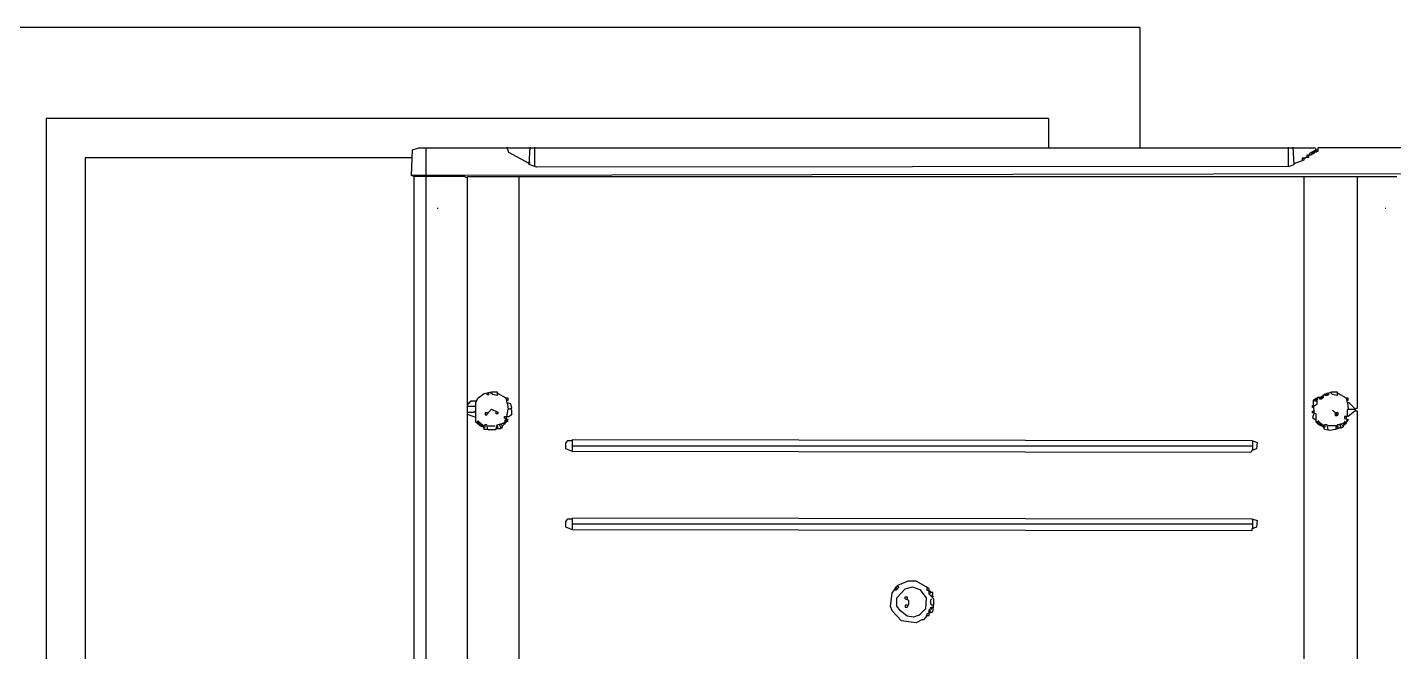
# Model space of a CAD drawing. Extents: x 3792242 to 5145247, y -1546315 to -1031918.
# Drawn here: x 4270183 to 4271233, y -1517743 to -1517264 of the extents above; entities that cross this region are included whole.
import ezdxf

# ---------------------------------------------------------------- set-up
doc = ezdxf.new("R2010")
doc.units = 0
doc.header["$MEASUREMENT"] = 0
for name, color, linetype in [('OKNÁ', 143, 'CONTINUOUS'), ('TENKÁ', 7, 'CONTINUOUS'), ('ZZ-chladenie', 133, 'CONTINUOUS')]:
    doc.layers.add(name, color=color, linetype=linetype)

msp = doc.modelspace()

# ---------------------------------------------------------------- linework, layer by layer
at = {"layer": 'OKNÁ'}
for p, q in [((4270478.917, -1517363.77), (4270227.714, -1517363.77)), ((4270227.714, -1517363.77), (4270227.714, -1518663.77))]:
    msp.add_line(p, q, dxfattribs=at)
at = {"layer": 'TENKÁ'}
for p, q in [((4271037.714, -1517263.77), (4269287.714, -1517263.77)), ((4271037.714, -1517263.77), (4271037.714, -1517356.302)), ((4270967.714, -1517333.77), (4270197.714, -1517333.77)), ((4270197.714, -1517333.77), (4270197.714, -1518663.77))]:
    msp.add_line(p, q, dxfattribs=at)
at = {"layer": 'TENKÁ', "color": 9}
msp.add_line((4270967.714, -1517333.77), (4270967.714, -1517356.302), dxfattribs=at)
at = {"layer": 'ZZ-chladenie', "color": 9}
for p, q in [((4270478.428, -1517377.484), (4270479.133, -1517357.714)), ((4270479.133, -1517357.714), (4270484.076, -1517356.302)), ((4270484.076, -1517356.302), (4271172.478, -1517356.302)), ((4270489.724, -1518422.443), (4270489.724, -1517356.302)), ((4270551.857, -1517356.302), (4270551.857, -1517355.597)), ((4270553.269, -1517359.833), (4270551.857, -1517356.302)), ((4270568.802, -1517368.305), (4270553.269, -1517359.833)), ((4270568.802, -1517369.012), (4270569.509, -1517355.597)), ((4270573.038, -1517370.424), (4270573.038, -1517355.597)), ((4271152.003, -1517370.424), (4271152.003, -1517355.597)), ((4271156.239, -1517369.012), (4271155.533, -1517355.597)), ((4271164.005, -1517364.069), (4271162.593, -1517364.069)), ((4271162.593, -1517364.069), (4271162.593, -1517365.481)), ((4271164.005, -1517364.069), (4271164.711, -1517364.069)), ((4271164.005, -1517365.481), (4271164.005, -1517364.069)), ((4271164.711, -1517364.069), (4271165.417, -1517363.363)), ((4271165.417, -1517363.363), (4271166.124, -1517363.363)), ((4271168.948, -1517361.951), (4271166.124, -1517361.951)), ((4271166.124, -1517361.951), (4271166.124, -1517363.363)), ((4271166.124, -1517363.363), (4271167.536, -1517363.363)), ((4271167.536, -1517363.363), (4271167.536, -1517361.951)), ((4271171.772, -1517358.421), (4271168.242, -1517360.539)), ((4271168.242, -1517360.539), (4271168.242, -1517361.951)), ((4271173.184, -1517359.126), (4271168.948, -1517361.951)), ((4271170.36, -1517359.833), (4271169.654, -1517360.539)), ((4271169.654, -1517361.245), (4271169.654, -1517361.951)), ((4271171.066, -1517360.539), (4271170.36, -1517359.833)), ((4271171.066, -1517360.539), (4271171.772, -1517360.539)), ((4271173.184, -1517358.421), (4271171.772, -1517358.421)), ((4271171.772, -1517359.833), (4271171.772, -1517359.126)), ((4271171.772, -1517360.539), (4271171.772, -1517359.833)), ((4271172.478, -1517356.302), (4271173.184, -1517358.421)), ((4271173.184, -1517358.421), (4271173.89, -1517357.714)), ((4271173.184, -1517359.126), (4271173.184, -1517359.833)), ((4271174.596, -1517359.126), (4271173.184, -1517359.126)), ((4271173.89, -1517357.714), (4271174.596, -1517357.714)), ((4271240.259, -1517356.302), (4271174.596, -1517356.302)), ((4271174.596, -1517356.302), (4271174.596, -1517359.126)), ((4270568.802, -1517368.305), (4270569.509, -1517367.6)), ((4270574.451, -1517371.13), (4270568.802, -1517369.012)), ((4271152.003, -1517370.424), (4270574.451, -1517371.13)), ((4271152.003, -1517370.424), (4271156.239, -1517369.012)), ((4271156.239, -1517368.305), (4271164.005, -1517365.481)), ((4271248.026, -1517376.072), (4270478.428, -1517377.484)), ((4270480.545, -1517378.19), (4270478.428, -1517377.484)), ((4270479.954, -1518663.77), (4270480.545, -1517378.19)), ((4270489.724, -1517378.19), (4270480.545, -1517378.19)), ((4270519.379, -1517378.19), (4270489.724, -1517378.19)), ((4270520.084, -1517378.896), (4270519.379, -1517378.19)), ((4270520.791, -1517378.896), (4270520.084, -1517378.896)), ((4270520.791, -1517378.896), (4270521.496, -1517378.896)), ((4270520.859, -1518663.77), (4270521.496, -1517378.19)), ((4270521.496, -1517378.19), (4271235.317, -1517378.19)), ((4270561.035, -1518663.77), (4270561.035, -1517378.19)), ((4271164.005, -1517755.222), (4271164.005, -1517378.19)), ((4271204.957, -1517378.896), (4271205.662, -1517378.19)), ((4271204.957, -1517556.116), (4271204.957, -1517378.896)), ((4270498.903, -1517402.902), (4270498.197, -1517402.902)), ((4271226.844, -1517402.902), (4271226.138, -1517402.902)), ((4270534.206, -1517544.819), (4270539.854, -1517543.407)), ((4270539.148, -1517544.113), (4270539.148, -1517543.407)), ((4270539.854, -1517543.407), (4270544.09, -1517543.407)), ((4270544.09, -1517543.407), (4270544.09, -1517546.231)), ((4271179.539, -1517545.525), (4271185.187, -1517543.407)), ((4271184.481, -1517544.113), (4271184.481, -1517543.407)), ((4271185.187, -1517543.407), (4271189.423, -1517543.407)), ((4271189.423, -1517543.407), (4271189.423, -1517546.231)), ((4270521.496, -1517552.585), (4270520.791, -1517552.585)), ((4270521.496, -1517552.585), (4270522.203, -1517551.879)), ((4270521.496, -1517552.585), (4270522.203, -1517552.585)), ((4270522.203, -1517552.585), (4270522.909, -1517551.879)), ((4270522.909, -1517551.879), (4270522.909, -1517551.173)), ((4270522.909, -1517551.173), (4270523.615, -1517551.173)), ((4270523.615, -1517551.173), (4270524.321, -1517550.467)), ((4270524.321, -1517550.467), (4270528.557, -1517550.467)), ((4270527.851, -1517551.879), (4270529.263, -1517548.349)), ((4270527.851, -1517563.176), (4270527.851, -1517551.879)), ((4270529.263, -1517548.349), (4270534.206, -1517544.819)), ((4270536.324, -1517544.819), (4270536.324, -1517544.113)), ((4270536.324, -1517544.819), (4270536.324, -1517545.525)), ((4270536.324, -1517545.525), (4270537.736, -1517545.525)), ((4270537.736, -1517545.525), (4270537.736, -1517544.113)), ((4270540.56, -1517545.525), (4270539.148, -1517544.113)), ((4270544.09, -1517546.231), (4270540.56, -1517545.525)), ((4270544.797, -1517544.819), (4270544.09, -1517545.525)), ((4270551.151, -1517548.349), (4270544.797, -1517544.819)), ((4270552.563, -1517548.349), (4270551.151, -1517548.349)), ((4270551.857, -1517551.879), (4270551.151, -1517548.349)), ((4270551.857, -1517549.761), (4270551.151, -1517549.761)), ((4270551.857, -1517549.761), (4270552.563, -1517549.761)), ((4270554.681, -1517552.585), (4270551.857, -1517551.879)), ((4270551.857, -1517551.879), (4270552.563, -1517556.822)), ((4270552.563, -1517549.761), (4270552.563, -1517548.349)), ((4270555.387, -1517556.116), (4270554.681, -1517552.585)), ((4271170.36, -1517555.41), (4271170.36, -1517553.997)), ((4271170.36, -1517553.997), (4271171.772, -1517553.997)), ((4271171.066, -1517549.761), (4271174.596, -1517547.643)), ((4271171.066, -1517553.291), (4271171.066, -1517549.761)), ((4271171.772, -1517558.234), (4271171.066, -1517553.291)), ((4271171.772, -1517549.761), (4271171.772, -1517549.055)), ((4271171.772, -1517549.055), (4271172.478, -1517549.055)), ((4271171.772, -1517549.761), (4271172.478, -1517550.467)), ((4271171.772, -1517553.997), (4271172.478, -1517553.997)), ((4271173.184, -1517548.349), (4271172.478, -1517549.055)), ((4271173.184, -1517549.761), (4271172.478, -1517549.055)), ((4271172.478, -1517550.467), (4271173.184, -1517550.467)), ((4271172.478, -1517553.997), (4271173.184, -1517553.291)), ((4271173.89, -1517549.055), (4271173.184, -1517548.349)), ((4271173.184, -1517550.467), (4271173.184, -1517549.761)), ((4271173.184, -1517553.291), (4271173.89, -1517552.585)), ((4271174.596, -1517548.349), (4271173.89, -1517549.055)), ((4271173.89, -1517549.055), (4271174.596, -1517549.055)), ((4271173.89, -1517552.585), (4271173.89, -1517549.055)), ((4271174.596, -1517547.643), (4271176.714, -1517547.643)), ((4271174.596, -1517549.055), (4271174.596, -1517548.349)), ((4271176.008, -1517548.349), (4271176.008, -1517547.643)), ((4271176.008, -1517547.643), (4271176.714, -1517547.643)), ((4271176.008, -1517549.055), (4271176.008, -1517548.349)), ((4271177.42, -1517549.055), (4271176.008, -1517549.055)), ((4271176.714, -1517547.643), (4271179.539, -1517545.525)), ((4271177.42, -1517546.937), (4271176.714, -1517547.643)), ((4271177.42, -1517548.349), (4271176.714, -1517547.643)), ((4271178.127, -1517547.643), (4271177.42, -1517546.937)), ((4271178.127, -1517547.643), (4271177.42, -1517548.349)), ((4271177.42, -1517548.349), (4271178.127, -1517548.349)), ((4271177.42, -1517548.349), (4271177.42, -1517549.055)), ((4271178.832, -1517546.937), (4271178.127, -1517547.643)), ((4271178.127, -1517548.349), (4271178.832, -1517547.643)), ((4271178.832, -1517546.231), (4271178.832, -1517545.525)), ((4271178.832, -1517547.643), (4271178.832, -1517546.937)), ((4271180.244, -1517545.525), (4271180.244, -1517544.819)), ((4271180.244, -1517546.231), (4271180.244, -1517545.525)), ((4271181.656, -1517546.231), (4271180.244, -1517546.231)), ((4271181.656, -1517544.819), (4271181.656, -1517544.113)), ((4271181.656, -1517544.819), (4271181.656, -1517545.525)), ((4271181.656, -1517545.525), (4271183.069, -1517545.525)), ((4271181.656, -1517545.525), (4271181.656, -1517546.231)), ((4271183.069, -1517545.525), (4271183.069, -1517544.113)), ((4271185.893, -1517545.525), (4271184.481, -1517544.113)), ((4271189.423, -1517546.231), (4271185.893, -1517545.525)), ((4271190.13, -1517544.819), (4271189.423, -1517545.525)), ((4271196.484, -1517548.349), (4271190.13, -1517544.819)), ((4271197.896, -1517548.349), (4271196.484, -1517548.349)), ((4271197.19, -1517551.879), (4271196.484, -1517548.349)), ((4271197.19, -1517549.761), (4271196.484, -1517549.761)), ((4271197.19, -1517549.761), (4271197.896, -1517549.761)), ((4271198.602, -1517551.879), (4271197.19, -1517551.879)), ((4271197.19, -1517551.879), (4271197.896, -1517556.822)), ((4271197.896, -1517549.761), (4271197.896, -1517548.349)), ((4271203.544, -1517556.822), (4271198.602, -1517551.879)), ((4270521.496, -1517558.94), (4270520.791, -1517558.94)), ((4270527.145, -1517554.703), (4270521.496, -1517554.703)), ((4270521.496, -1517558.94), (4270526.439, -1517558.94)), ((4270522.203, -1517561.058), (4270521.496, -1517560.352)), ((4270527.851, -1517563.176), (4270522.203, -1517561.058)), ((4270526.439, -1517558.94), (4270527.145, -1517558.234)), ((4270527.851, -1517566.707), (4270527.851, -1517563.176)), ((4270536.324, -1517559.646), (4270534.912, -1517559.646)), ((4270534.912, -1517559.646), (4270534.912, -1517561.058)), ((4270534.912, -1517561.058), (4270536.324, -1517561.058)), ((4270536.324, -1517561.058), (4270537.736, -1517558.94)), ((4270536.324, -1517559.646), (4270537.03, -1517559.646)), ((4270537.736, -1517558.94), (4270539.854, -1517556.822)), ((4270539.854, -1517556.822), (4270544.797, -1517558.94)), ((4270543.384, -1517560.352), (4270543.384, -1517558.94)), ((4270544.797, -1517560.352), (4270543.384, -1517560.352)), ((4270544.797, -1517558.94), (4270544.797, -1517560.352)), ((4270548.327, -1517569.531), (4270552.563, -1517564.588)), ((4270549.739, -1517563.882), (4270549.739, -1517562.47)), ((4270549.739, -1517562.47), (4270551.151, -1517562.47)), ((4270550.445, -1517563.882), (4270549.739, -1517563.882)), ((4270551.151, -1517564.588), (4270550.445, -1517563.882)), ((4270550.445, -1517565.294), (4270551.151, -1517564.588)), ((4270551.151, -1517565.294), (4270552.563, -1517556.822)), ((4270551.151, -1517562.47), (4270551.857, -1517562.47)), ((4270552.563, -1517564.588), (4270551.151, -1517564.588)), ((4270551.857, -1517562.47), (4270553.269, -1517562.47)), ((4270552.563, -1517556.822), (4270555.387, -1517556.116)), ((4270553.269, -1517562.47), (4270553.975, -1517561.764)), ((4270553.975, -1517561.764), (4270554.681, -1517561.058)), ((4270554.681, -1517556.822), (4270554.681, -1517556.116)), ((4270555.387, -1517557.528), (4270554.681, -1517556.822)), ((4270554.681, -1517561.058), (4270555.387, -1517561.058)), ((4270555.387, -1517561.058), (4270555.387, -1517557.528)), ((4271171.772, -1517555.41), (4271170.36, -1517555.41)), ((4271170.36, -1517559.646), (4271170.36, -1517558.234)), ((4271170.36, -1517558.234), (4271171.772, -1517558.234)), ((4271171.772, -1517559.646), (4271170.36, -1517563.176)), ((4271173.184, -1517560.352), (4271170.36, -1517559.646)), ((4271170.36, -1517563.176), (4271172.478, -1517564.588)), ((4271171.772, -1517559.646), (4271171.772, -1517558.234)), ((4271173.184, -1517566.707), (4271173.184, -1517560.352)), ((4271186.599, -1517558.234), (4271185.893, -1517557.528)), ((4271187.305, -1517558.94), (4271186.599, -1517558.234)), ((4271188.011, -1517559.646), (4271187.305, -1517558.94)), ((4271188.011, -1517561.764), (4271188.011, -1517559.646)), ((4271189.423, -1517561.764), (4271188.011, -1517561.764)), ((4271190.13, -1517559.646), (4271188.717, -1517559.646)), ((4271188.717, -1517559.646), (4271188.717, -1517560.352)), ((4271188.717, -1517560.352), (4271189.423, -1517561.058)), ((4271189.423, -1517561.058), (4271190.13, -1517561.058)), ((4271189.423, -1517561.058), (4271189.423, -1517561.764)), ((4271190.13, -1517561.058), (4271190.13, -1517559.646)), ((4271197.896, -1517562.47), (4271195.072, -1517562.47)), ((4271195.072, -1517562.47), (4271195.072, -1517563.882)), ((4271195.072, -1517563.882), (4271197.896, -1517564.588)), ((4271197.896, -1517564.588), (4271195.072, -1517568.824)), ((4271196.484, -1517563.882), (4271196.484, -1517562.47)), ((4271197.19, -1517557.528), (4271197.896, -1517556.822)), ((4271197.19, -1517562.47), (4271197.19, -1517557.528)), ((4271197.896, -1517556.822), (4271203.544, -1517556.822)), ((4271202.838, -1517558.234), (4271197.896, -1517562.47)), ((4271204.957, -1517558.234), (4271202.838, -1517558.234)), ((4271203.544, -1517556.822), (4271204.25, -1517556.116)), ((4271203.544, -1517557.528), (4271203.544, -1517558.234)), ((4271204.25, -1517556.116), (4271204.957, -1517556.116)), ((4271205.482, -1518663.77), (4271204.957, -1517558.234)), ((4270532.087, -1517570.236), (4270527.851, -1517566.707)), ((4270528.557, -1517566.707), (4270529.263, -1517566)), ((4270529.263, -1517567.412), (4270528.557, -1517566.707)), ((4270529.97, -1517566), (4270529.263, -1517566)), ((4270533.499, -1517569.531), (4270529.263, -1517566)), ((4270529.263, -1517568.119), (4270529.263, -1517567.412)), ((4270529.97, -1517568.119), (4270529.263, -1517568.119)), ((4270529.97, -1517566.707), (4270529.97, -1517566)), ((4270530.675, -1517567.412), (4270529.97, -1517566.707)), ((4270530.675, -1517568.824), (4270529.97, -1517568.119)), ((4270531.382, -1517568.119), (4270530.675, -1517567.412)), ((4270531.382, -1517568.119), (4270530.675, -1517568.824)), ((4270532.087, -1517568.119), (4270531.382, -1517568.119)), ((4270532.087, -1517568.824), (4270532.087, -1517568.119)), ((4270532.087, -1517568.824), (4270532.087, -1517569.531)), ((4270534.912, -1517568.824), (4270532.087, -1517570.236)), ((4270534.206, -1517570.943), (4270533.499, -1517570.236)), ((4270533.499, -1517570.236), (4270533.499, -1517570.943)), ((4270533.499, -1517570.943), (4270534.206, -1517570.943)), ((4270534.206, -1517570.943), (4270534.912, -1517570.236)), ((4270534.206, -1517572.355), (4270534.206, -1517570.943)), ((4270537.03, -1517572.355), (4270534.206, -1517572.355)), ((4270536.324, -1517568.824), (4270534.912, -1517568.824)), ((4270534.912, -1517570.236), (4270534.912, -1517569.531)), ((4270537.03, -1517572.355), (4270536.324, -1517568.824)), ((4270537.03, -1517569.531), (4270542.678, -1517569.531)), ((4270537.03, -1517572.355), (4270543.384, -1517572.355)), ((4270543.384, -1517571.648), (4270542.678, -1517572.355)), ((4270543.384, -1517572.355), (4270544.09, -1517568.824)), ((4270544.797, -1517571.648), (4270543.384, -1517571.648)), ((4270544.09, -1517568.824), (4270549.033, -1517567.412)), ((4270544.797, -1517570.236), (4270544.09, -1517569.531)), ((4270544.09, -1517569.531), (4270544.09, -1517570.236)), ((4270544.797, -1517571.648), (4270544.797, -1517570.236)), ((4270544.797, -1517571.648), (4270546.915, -1517571.648)), ((4270546.209, -1517568.824), (4270546.209, -1517568.119)), ((4270546.209, -1517569.531), (4270546.209, -1517568.824)), ((4270546.915, -1517570.236), (4270546.209, -1517569.531)), ((4270546.915, -1517570.943), (4270546.915, -1517570.236)), ((4270546.915, -1517571.648), (4270547.621, -1517570.943)), ((4270547.621, -1517568.824), (4270547.621, -1517568.119)), ((4270548.327, -1517569.531), (4270547.621, -1517568.824)), ((4270547.621, -1517570.943), (4270548.327, -1517570.943)), ((4270548.327, -1517568.119), (4270548.327, -1517567.412)), ((4270548.327, -1517567.412), (4270549.033, -1517567.412)), ((4270548.327, -1517569.531), (4270549.033, -1517568.824)), ((4270548.327, -1517570.943), (4270548.327, -1517569.531)), ((4270549.033, -1517567.412), (4270551.151, -1517565.294)), ((4270549.739, -1517566.707), (4270549.033, -1517567.412)), ((4270549.033, -1517568.824), (4270549.739, -1517568.119)), ((4270550.445, -1517567.412), (4270549.739, -1517566.707)), ((4270549.739, -1517568.119), (4270550.445, -1517568.119)), ((4270550.445, -1517566), (4270550.445, -1517565.294)), ((4270550.445, -1517567.412), (4270551.151, -1517566.707)), ((4270550.445, -1517568.119), (4270550.445, -1517567.412)), ((4270551.151, -1517566.707), (4270551.857, -1517566)), ((4270551.857, -1517566), (4270552.563, -1517566)), ((4271175.302, -1517568.824), (4271173.184, -1517566.707)), ((4271173.89, -1517566.707), (4271174.596, -1517566)), ((4271174.596, -1517567.412), (4271173.89, -1517566.707)), ((4271175.302, -1517566), (4271174.596, -1517566)), ((4271178.832, -1517569.531), (4271174.596, -1517566)), ((4271174.596, -1517568.119), (4271174.596, -1517567.412)), ((4271175.302, -1517568.119), (4271174.596, -1517568.119)), ((4271175.302, -1517566.707), (4271175.302, -1517566)), ((4271176.008, -1517567.412), (4271175.302, -1517566.707)), ((4271176.008, -1517568.824), (4271175.302, -1517568.119)), ((4271178.832, -1517570.236), (4271175.302, -1517568.824)), ((4271176.714, -1517568.119), (4271176.008, -1517567.412)), ((4271176.714, -1517568.119), (4271176.008, -1517568.824)), ((4271177.42, -1517568.119), (4271176.714, -1517568.119)), ((4271177.42, -1517568.824), (4271177.42, -1517568.119)), ((4271177.42, -1517568.824), (4271177.42, -1517569.531)), ((4271178.832, -1517569.531), (4271178.832, -1517568.824)), ((4271180.244, -1517568.824), (4271178.832, -1517569.531)), ((4271178.832, -1517570.943), (4271178.832, -1517570.236)), ((4271179.539, -1517572.355), (4271178.832, -1517570.236)), ((4271179.539, -1517570.943), (4271178.832, -1517570.943)), ((4271179.539, -1517570.943), (4271180.244, -1517570.236)), ((4271183.775, -1517573.061), (4271179.539, -1517572.355)), ((4271181.656, -1517568.824), (4271180.244, -1517568.824)), ((4271180.244, -1517570.236), (4271180.244, -1517569.531)), ((4271182.363, -1517572.355), (4271181.656, -1517568.824)), ((4271189.423, -1517569.531), (4271182.363, -1517569.531)), ((4271188.011, -1517572.355), (4271183.775, -1517573.061)), ((4271192.247, -1517570.943), (4271188.011, -1517572.355)), ((4271188.717, -1517571.648), (4271188.717, -1517570.236)), ((4271188.717, -1517570.236), (4271189.423, -1517570.236)), ((4271188.717, -1517571.648), (4271188.717, -1517572.355)), ((4271191.542, -1517568.824), (4271189.423, -1517568.824)), ((4271190.13, -1517570.236), (4271189.423, -1517569.531)), ((4271190.13, -1517571.648), (4271190.13, -1517570.236)), ((4271191.542, -1517568.119), (4271194.366, -1517567.412)), ((4271192.247, -1517570.943), (4271191.542, -1517568.119)), ((4271192.247, -1517570.943), (4271192.247, -1517571.648)), ((4271193.659, -1517570.943), (4271192.247, -1517570.943)), ((4271192.954, -1517568.824), (4271192.954, -1517568.119)), ((4271193.659, -1517569.531), (4271192.954, -1517568.824)), ((4271193.659, -1517568.119), (4271193.659, -1517567.412)), ((4271193.659, -1517567.412), (4271194.366, -1517567.412)), ((4271194.366, -1517568.824), (4271193.659, -1517570.943)), ((4271193.659, -1517569.531), (4271194.366, -1517569.531)), ((4271194.366, -1517567.412), (4271195.778, -1517566)), ((4271195.072, -1517566.707), (4271194.366, -1517567.412)), ((4271194.366, -1517568.824), (4271195.072, -1517568.119)), ((4271194.366, -1517569.531), (4271194.366, -1517568.824)), ((4271195.072, -1517568.824), (4271194.366, -1517568.824)), ((4271195.778, -1517567.412), (4271195.072, -1517566.707)), ((4271195.072, -1517568.119), (4271195.778, -1517567.412)), ((4271195.778, -1517567.412), (4271196.484, -1517567.412)), ((4271197.19, -1517566), (4271196.484, -1517565.294)), ((4271196.484, -1517566.707), (4271197.19, -1517566)), ((4271196.484, -1517567.412), (4271196.484, -1517566.707)), ((4270597.044, -1517582.946), (4270598.457, -1517580.827)), ((4270597.044, -1517587.182), (4270597.044, -1517582.946)), ((4270598.457, -1517580.827), (4270601.987, -1517580.827)), ((4270601.987, -1517588.594), (4270601.987, -1517580.122)), ((4270601.987, -1517580.122), (4271123.76, -1517580.827)), ((4271124.466, -1517585.064), (4270601.987, -1517585.064)), ((4271123.76, -1517580.827), (4271127.997, -1517582.239)), ((4271124.466, -1517587.888), (4271124.466, -1517581.534)), ((4271127.997, -1517582.239), (4271127.29, -1517587.182)), ((4270601.987, -1517589.3), (4270597.044, -1517587.182)), ((4271123.054, -1517590.006), (4270601.987, -1517589.3)), ((4271123.76, -1517588.594), (4271123.054, -1517590.006)), ((4271127.29, -1517587.182), (4271123.76, -1517588.594)), ((4271124.466, -1517587.888), (4271124.466, -1517588.594)), ((4270597.044, -1517642.96), (4270598.457, -1517640.842)), ((4270597.044, -1517647.197), (4270597.044, -1517642.96)), ((4270601.987, -1517649.315), (4270597.044, -1517647.197)), ((4270598.457, -1517640.842), (4270601.987, -1517640.842)), ((4270601.987, -1517648.609), (4270601.987, -1517640.136)), ((4270601.987, -1517640.136), (4271123.76, -1517640.842)), ((4271124.466, -1517645.078), (4270601.987, -1517645.078)), ((4271123.76, -1517640.842), (4271127.997, -1517642.254)), ((4271127.29, -1517647.197), (4271123.76, -1517648.609)), ((4271123.76, -1517648.609), (4271123.76, -1517650.021)), ((4271124.466, -1517647.902), (4271124.466, -1517641.548)), ((4271124.466, -1517647.902), (4271124.466, -1517648.609)), ((4271127.997, -1517642.254), (4271127.29, -1517647.197)), ((4271123.76, -1517650.021), (4270601.987, -1517649.315)), ((4270859.696, -1517688.854), (4270851.224, -1517692.384)), ((4270866.051, -1517688.854), (4270859.696, -1517688.854)), ((4270873.817, -1517693.09), (4270866.051, -1517688.854)), ((4270846.281, -1517707.917), (4270847.693, -1517698.032)), ((4270847.693, -1517698.032), (4270850.518, -1517693.796)), ((4270851.93, -1517694.502), (4270849.105, -1517695.914)), ((4270849.812, -1517694.502), (4270850.518, -1517693.796)), ((4270850.518, -1517695.208), (4270849.812, -1517694.502)), ((4270850.518, -1517693.796), (4270850.518, -1517693.09)), ((4270850.518, -1517693.09), (4270851.224, -1517693.09)), ((4270850.518, -1517693.796), (4270851.93, -1517694.502)), ((4270850.518, -1517695.208), (4270850.518, -1517695.914)), ((4270851.224, -1517692.384), (4270852.636, -1517693.796)), ((4270852.636, -1517693.09), (4270851.224, -1517693.09)), ((4270851.224, -1517701.563), (4270857.578, -1517694.502)), ((4270852.636, -1517693.796), (4270852.636, -1517693.09)), ((4270857.578, -1517694.502), (4270863.226, -1517693.09)), ((4270857.578, -1517702.268), (4270857.578, -1517700.856)), ((4270857.578, -1517700.856), (4270858.99, -1517700.856)), ((4270858.99, -1517700.856), (4270858.99, -1517702.268)), ((4270863.226, -1517693.09), (4270868.875, -1517695.208)), ((4270868.875, -1517695.208), (4270873.817, -1517701.563)), ((4270875.936, -1517694.502), (4270873.817, -1517693.09)), ((4270874.524, -1517694.502), (4270874.524, -1517693.796)), ((4270874.524, -1517695.914), (4270874.524, -1517694.502)), ((4270875.229, -1517695.914), (4270874.524, -1517695.914)), ((4270875.936, -1517696.62), (4270875.229, -1517695.914)), ((4270875.936, -1517698.739), (4270875.936, -1517694.502)), ((4270877.348, -1517696.62), (4270875.936, -1517696.62)), ((4270876.641, -1517698.032), (4270875.936, -1517698.032)), ((4270879.466, -1517702.268), (4270875.936, -1517698.739)), ((4270877.348, -1517697.326), (4270876.641, -1517698.032)), ((4270877.348, -1517697.326), (4270877.348, -1517696.62)), ((4270878.76, -1517697.326), (4270877.348, -1517697.326)), ((4270878.76, -1517699.444), (4270878.053, -1517699.444)), ((4270878.053, -1517699.444), (4270878.76, -1517700.151)), ((4270878.76, -1517700.856), (4270878.053, -1517700.856)), ((4270878.76, -1517699.444), (4270878.76, -1517697.326)), ((4270878.76, -1517700.151), (4270878.76, -1517700.856)), ((4270847.693, -1517711.447), (4270846.281, -1517707.917)), ((4270854.754, -1517719.214), (4270847.693, -1517711.447)), ((4270851.224, -1517707.917), (4270851.224, -1517701.563)), ((4270854.048, -1517711.447), (4270851.224, -1517707.917)), ((4270858.99, -1517715.684), (4270854.048, -1517711.447)), ((4270860.402, -1517703.68), (4270857.578, -1517702.268)), ((4270858.99, -1517707.211), (4270857.578, -1517707.211)), ((4270857.578, -1517707.211), (4270857.578, -1517708.623)), ((4270857.578, -1517708.623), (4270858.99, -1517708.623)), ((4270858.99, -1517708.623), (4270860.402, -1517706.505)), ((4270858.99, -1517707.211), (4270859.696, -1517707.211)), ((4270860.402, -1517706.505), (4270860.402, -1517703.68)), ((4270873.112, -1517710.035), (4270868.169, -1517714.978)), ((4270873.817, -1517701.563), (4270873.112, -1517710.035)), ((4270875.936, -1517710.742), (4270876.641, -1517710.035)), ((4270875.936, -1517713.566), (4270875.936, -1517710.742)), ((4270876.641, -1517711.447), (4270875.936, -1517711.447)), ((4270876.641, -1517710.035), (4270878.053, -1517710.035)), ((4270877.348, -1517712.154), (4270876.641, -1517711.447)), ((4270877.348, -1517702.975), (4270878.053, -1517702.268)), ((4270877.348, -1517706.505), (4270877.348, -1517702.975)), ((4270878.053, -1517707.211), (4270877.348, -1517706.505)), ((4270877.348, -1517709.329), (4270877.348, -1517708.623)), ((4270877.348, -1517708.623), (4270878.76, -1517708.623)), ((4270878.053, -1517710.035), (4270877.348, -1517709.329)), ((4270878.76, -1517707.211), (4270878.053, -1517707.211)), ((4270878.76, -1517712.154), (4270879.466, -1517706.505)), ((4270878.76, -1517707.211), (4270879.466, -1517707.211)), ((4270879.466, -1517706.505), (4270879.466, -1517702.268)), ((4270866.051, -1517720.626), (4270854.754, -1517719.214)), ((4270863.933, -1517716.39), (4270858.99, -1517715.684)), ((4270867.463, -1517714.978), (4270863.933, -1517716.39)), ((4270870.287, -1517718.508), (4270866.051, -1517720.626)), ((4270868.169, -1517714.978), (4270867.463, -1517714.978)), ((4270871.699, -1517718.508), (4270870.287, -1517718.508)), ((4270874.524, -1517714.978), (4270871.699, -1517718.508)), ((4270874.524, -1517714.978), (4270873.817, -1517715.684)), ((4270874.524, -1517713.566), (4270878.76, -1517712.154)), ((4270874.524, -1517714.978), (4270874.524, -1517713.566)), ((4270874.524, -1517714.978), (4270875.936, -1517714.978)), ((4270875.936, -1517714.978), (4270875.936, -1517713.566))]:
    msp.add_line(p, q, dxfattribs=at)

doc.saveas('drawing.dxf')
